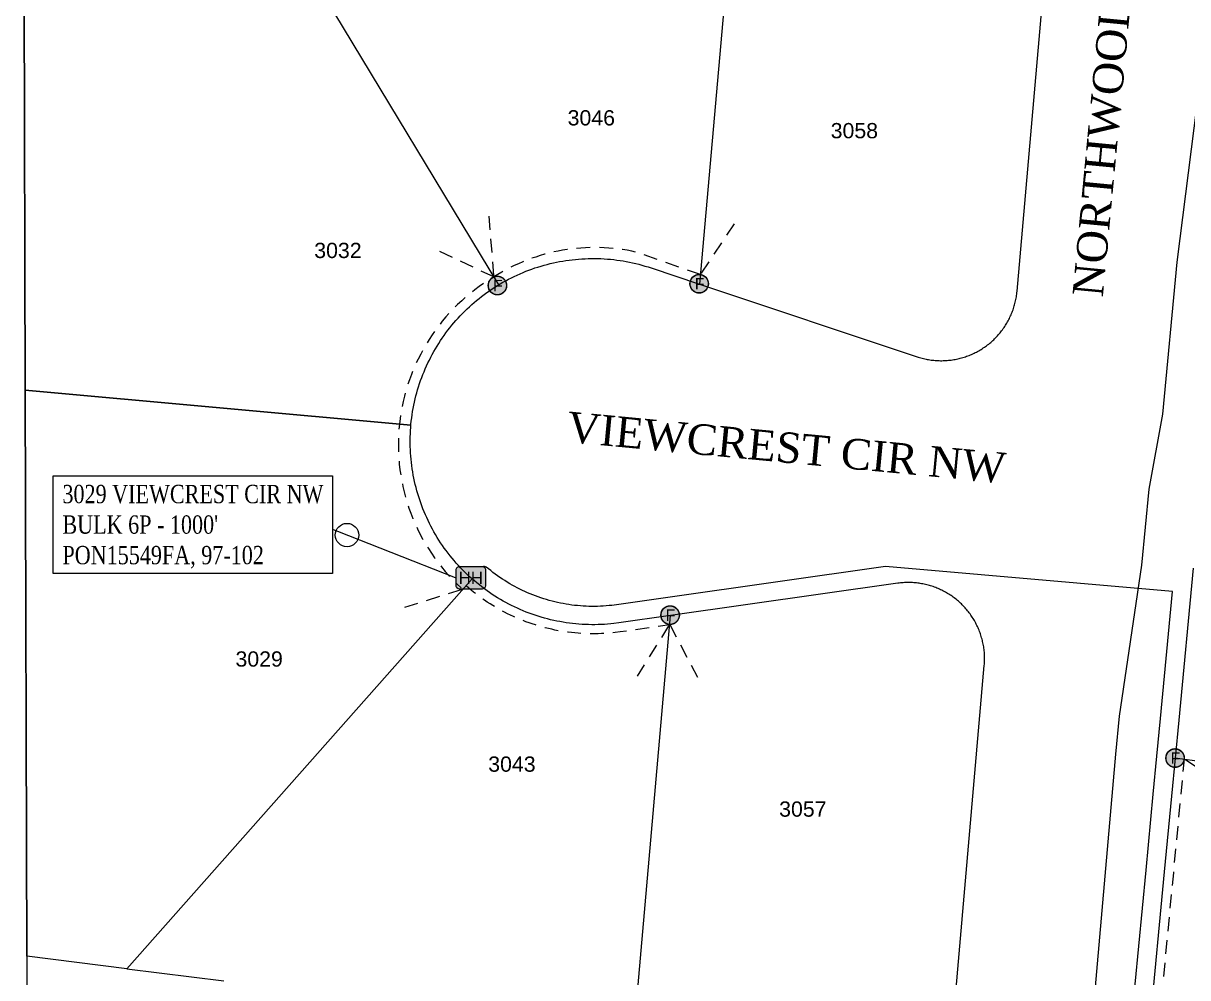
# Model space of a CAD drawing. Header units: feet. Extents: x 865220 to 2774701, y -2240498 to 961524.
# Drawn here: x 2765118.2 to 2765500, y 952857.9 to 953170.6 of the extents above; entities that cross this region are included whole.
import ezdxf
from ezdxf.enums import TextEntityAlignment as Align
from ezdxf.lldxf.tags import DXFTag

# ---------------------------------------------------------------- set-up
doc = ezdxf.new("R2010")
doc.units = ezdxf.units.FT
doc.header["$LTSCALE"] = 0.015
doc.header["$MEASUREMENT"] = 0
doc.linetypes.add('DASHED', pattern=[5, 3, -2])
for name, color, linetype, lineweight in [('144A', 112, '144A', 5), ('DROP BURIED', 7, 'DASHED', 5), ('Parcels', 7, 'Continuous', 0), ('PROP_TEL', 6, 'Continuous', 5), ('RUNNING LINE (UNDERGROUND)', 10, 'Continuous', 40), ('TAIL', 1, 'MST', 5), ('TERMINALS', 7, 'Continuous', 5)]:
    doc.layers.add(name, color=color, linetype=linetype, lineweight=lineweight)
for name, color, linetype in [('Scott County Addresses', 7, 'Continuous'), ('STREET NAME', 7, 'Continuous'), ('TELEPHONE STRUCT-PROP', 6, 'Continuous')]:
    doc.layers.add(name, color=color, linetype=linetype)
doc.styles.add('Dimensions 100', font='arial.ttf')
doc.styles.add('Line', font='txt.shx', dxfattribs={"height": 3})
doc.styles.add('SIMPLEX', font='times.ttf', dxfattribs={"width": 0.8})
doc.styles.get("Standard").update_dxf_attribs({"font": 'times.ttf'})
doc.styles.add('Utilities', font='arial.ttf', dxfattribs={"height": 2.5})
tags = doc.linetypes.add('144A', pattern='A,80,-5,["144A",Line,S=1.5,R=0,X=0,Y=-1.5],-24', length=109).pattern_tags.tags
tags[6] = DXFTag(74, 10)
tags = doc.linetypes.add('MST', pattern='A,5,-5,5,-5,["TAIL",Line,S=1.5,R=0,X=0,Y=-1.5],-20', length=40).pattern_tags.tags
tags[10] = DXFTag(74, 10)

# ---------------------------------------------------------------- blocks, each defined once
blk = doc.blocks.new('ACMAP_ANN_TEMPLATE_Scott County Address')
at = {"layer": 'Scott County Addresses', "style": 'Dimensions 100'}
blk.add_attdef('ScottCountyAddress', (0, 0), '', height=50, dxfattribs=at)
blk = doc.blocks.new('NEW HH')
at = {"ltscale": 40, "true_color": 0xffffff}
h = blk.add_hatch(color=7, dxfattribs=at)
h.dxf.hatch_style = 1
h.paths.add_polyline_path([(-0.0611, -0.0305, 0.414214), (-0.0458, -0.0458), (0.0458, -0.0458, 0.414214), (0.0611, -0.0305), (0.0611, 0.0305, 0.414214), (0.0458, 0.0458), (-0.0458, 0.0458, 0.414214), (-0.0611, 0.0305)])
at = {"layer": 'RUNNING LINE (UNDERGROUND)', "color": 6, "lineweight": 0, "const_width": 0.005, "flags": 128}
blk.add_lwpolyline([(-0.0611, 0.0305), (-0.0611, -0.0305, 0.414214), (-0.0458, -0.0458), (0.0458, -0.0458, 0.414214), (0.0611, -0.0305), (0.0611, 0.0305, 0.414214), (0.0458, 0.0458), (-0.0458, 0.0458, 0.414214)], format="xyb", close=True, dxfattribs=at)
at = {"layer": 'TELEPHONE STRUCT-PROP', "color": 18, "true_color": 0x000000, "style": 'Utilities'}
blk.add_text('HH', height=0.05, dxfattribs=at).set_placement((0, 0), align=Align.MIDDLE_CENTER)
blk = doc.blocks.new('Proposed FlowerPot')
at = {"lineweight": 5, "ltscale": 100, "true_color": 0xffffff}
h = blk.add_hatch(color=7, dxfattribs=at)
h.dxf.hatch_style = 1
h.paths.add_polyline_path([(-0.0604, 0, 0.414214), (0, -0.0604, 0.414214), (0.0604, 0, 0.414214), (0, 0.0604, 0.414214)])
at = {"lineweight": 5, "ltscale": 100}
blk.add_circle((0, 0), 0.0604, dxfattribs=at)
at = {"layer": 'RUNNING LINE (UNDERGROUND)', "color": 6, "lineweight": 5, "const_width": 0.00907, "flags": 128}
blk.add_lwpolyline([(-0.0604, 0, -0.414214), (0, 0.0604, -0.414214), (0.0604, 0, -0.414214), (0, -0.0604, -0.414214), (-0.0604, 0)], format="xyb", dxfattribs=at)
at = {"color": 18, "linetype": 'ByBlock', "lineweight": 5, "ltscale": 100, "true_color": 0x000000, "style": 'Dimensions 100'}
blk.add_text('F', height=0.0744, dxfattribs=at).set_placement((-0.029, -0.0374))
blk = doc.blocks.new('TERMINAL')
at = {"lineweight": 5, "ltscale": 0.5, "flags": 128}
blk.add_lwpolyline([(-0.07, -0.65), (-0.07, 44.75)], dxfattribs=at)
at = {"lineweight": 5, "ltscale": 0.5}
blk.add_circle((-0.07, 37.61), 3.83, dxfattribs=at)

msp = doc.modelspace()

# ---------------------------------------------------------------- linework, layer by layer
at = {"layer": '144A', "lineweight": 5, "ltscale": 100, "flags": 128}
msp.add_lwpolyline([(2765536.93, 953390.72), (2765525.75, 953341.38), (2765517.07, 953291.71), (2765512.34, 953241.94), (2765507.76, 953193.72), (2765503.02, 953143.95), (2765496.48, 953092.29), (2765491.74, 953042.52), (2765487.24, 953017.91), (2765484.87, 952993.03), (2765477.52, 952943.53), (2765476.34, 952931.09), (2765468.31, 952839.91), (2765453.14, 952660.22), (2765466.18, 952633.22)], dxfattribs=at)
at = {"layer": 'DROP BURIED', "lineweight": 5, "ltscale": 100}
for points in [[(2765270.83, 953107.41), (2765272.43, 953087.47), (2765254.37, 953096.05)], [(2765351.29, 953104.91), (2765340.21, 953088.26)], [(2765243.29, 952979.29), (2765262.38, 952985.26)], [(2765319.53, 952956.63), (2765330.17, 952973.57), (2765339.51, 952955.89)], [(2765515.53, 952918.49), (2765498.84, 952929.51)]]:
    msp.add_lwpolyline(points, dxfattribs=at)
at = {"layer": 'DROP BURIED', "lineweight": 5, "ltscale": 100, "flags": 128}
msp.add_lwpolyline([(2765340.21, 953088.26), (2765319.24, 953095.6, 0.200546), (2765272.43, 953087.47, 0.501714), (2765261.71, 952985.62)], format="xyb", dxfattribs=at)
for points in [[(2765330.85, 952973.58), (2765313.87, 952971.17), (2765312.22, 952970.95), (2765311.12, 952970.84), (2765310.03, 952970.74), (2765308.93, 952970.66), (2765307.83, 952970.61), (2765306.73, 952970.57), (2765305.63, 952970.55), (2765304.53, 952970.55), (2765303.44, 952970.56), (2765302.34, 952970.6), (2765301.24, 952970.66), (2765300.14, 952970.73), (2765299.05, 952970.83), (2765297.95, 952970.94), (2765296.86, 952971.08), (2765295.77, 952971.23), (2765294.69, 952971.4), (2765293.6, 952971.59), (2765292.52, 952971.8), (2765291.45, 952972.03), (2765290.38, 952972.27), (2765289.31, 952972.54), (2765288.25, 952972.82), (2765287.19, 952973.12), (2765286.14, 952973.45), (2765285.09, 952973.78), (2765284.05, 952974.14), (2765283.02, 952974.52), (2765281.99, 952974.91), (2765280.97, 952975.32), (2765279.96, 952975.75), (2765278.96, 952976.2), (2765277.96, 952976.66), (2765276.97, 952977.14), (2765275.99, 952977.64), (2765275.02, 952978.15), (2765274.06, 952978.69), (2765273.11, 952979.24), (2765272.16, 952979.8), (2765271.23, 952980.38), (2765270.31, 952980.98), (2765269.4, 952981.6), (2765268.49, 952982.23), (2765267.61, 952982.87), (2765266.73, 952983.53), (2765265.86, 952984.21), (2765265, 952984.9), (2765264.16, 952985.61), (2765263.35, 952986.31)], [(2765498.87, 952929.93), (2765498.84, 952929.57), (2765497.65, 952917.13), (2765495.28, 952892.24), (2765490.55, 952842.47), (2765481.08, 952742.93)]]:
    msp.add_lwpolyline(points, dxfattribs=at)
at = {"layer": 'Parcels', "lineweight": 5}
for p, q in [((2765118.19, 953278.6), (2765118.82, 953050.41)), ((2765118.82, 953050.41), (2765118.19, 953278.6)), ((2765163.86, 953267.07), (2765274, 953084.88)), ((2765351.72, 953219.61), (2765339.94, 953085.13)), ((2765444.05, 953082.87), (2765455.21, 953210.23)), ((2765286.95, 953090.74), (2765287.95, 953091.05)), ((2765287.95, 953091.05), (2765288.96, 953091.34)), ((2765288.96, 953091.34), (2765289.97, 953091.61)), ((2765289.97, 953091.61), (2765290.99, 953091.86)), ((2765290.99, 953091.86), (2765292.01, 953092.1)), ((2765292.01, 953092.1), (2765293.03, 953092.32)), ((2765293.03, 953092.32), (2765294.06, 953092.52)), ((2765294.06, 953092.52), (2765295.09, 953092.7)), ((2765295.09, 953092.7), (2765296.12, 953092.87)), ((2765296.12, 953092.87), (2765297.16, 953093.01)), ((2765297.16, 953093.01), (2765298.2, 953093.14)), ((2765298.2, 953093.14), (2765299.24, 953093.25)), ((2765299.24, 953093.25), (2765300.28, 953093.34)), ((2765300.28, 953093.34), (2765301.33, 953093.42)), ((2765301.33, 953093.42), (2765302.37, 953093.47)), ((2765302.37, 953093.47), (2765303.42, 953093.51)), ((2765303.42, 953093.51), (2765304.47, 953093.53)), ((2765304.47, 953093.53), (2765305.51, 953093.53)), ((2765305.51, 953093.53), (2765306.56, 953093.51)), ((2765306.56, 953093.51), (2765307.61, 953093.48)), ((2765307.61, 953093.48), (2765308.65, 953093.42)), ((2765308.65, 953093.42), (2765309.7, 953093.35)), ((2765309.7, 953093.35), (2765310.74, 953093.26)), ((2765310.74, 953093.26), (2765311.78, 953093.15)), ((2765311.78, 953093.15), (2765312.82, 953093.02)), ((2765312.82, 953093.02), (2765313.86, 953092.88)), ((2765313.86, 953092.88), (2765314.89, 953092.72)), ((2765314.89, 953092.72), (2765315.92, 953092.53)), ((2765315.92, 953092.53), (2765316.95, 953092.34)), ((2765316.95, 953092.34), (2765317.98, 953092.12)), ((2765317.98, 953092.12), (2765319, 953091.88)), ((2765319, 953091.88), (2765320.01, 953091.63)), ((2765320.01, 953091.63), (2765321.02, 953091.36)), ((2765321.02, 953091.36), (2765322.03, 953091.07)), ((2765322.03, 953091.07), (2765323.03, 953090.77)), ((2765277.29, 953086.73), (2765278.23, 953087.21)), ((2765278.23, 953087.21), (2765279.17, 953087.67)), ((2765279.17, 953087.67), (2765280.12, 953088.11)), ((2765280.12, 953088.11), (2765281.07, 953088.54)), ((2765281.07, 953088.54), (2765282.04, 953088.95)), ((2765282.04, 953088.95), (2765283.01, 953089.34)), ((2765283.01, 953089.34), (2765283.98, 953089.72)), ((2765283.98, 953089.72), (2765284.97, 953090.07)), ((2765284.97, 953090.07), (2765285.96, 953090.42)), ((2765285.96, 953090.42), (2765286.95, 953090.74)), ((2765323.03, 953090.77), (2765324.03, 953090.44)), ((2765324.03, 953090.44), (2765339.94, 953085.13)), ((2765271.02, 953082.95), (2765271.89, 953083.54)), ((2765271.89, 953083.54), (2765272.76, 953084.11)), ((2765272.76, 953084.11), (2765273.65, 953084.67)), ((2765273.65, 953084.67), (2765274, 953084.88)), ((2765274, 953084.88), (2765274.55, 953085.21)), ((2765274.55, 953085.21), (2765275.45, 953085.73)), ((2765275.45, 953085.73), (2765276.37, 953086.24)), ((2765276.37, 953086.24), (2765277.29, 953086.73)), ((2765339.94, 953085.13), (2765411.24, 953061.34)), ((2765266.04, 953079.13), (2765266.84, 953079.8)), ((2765266.84, 953079.8), (2765267.65, 953080.46)), ((2765267.65, 953080.46), (2765268.48, 953081.11)), ((2765268.48, 953081.11), (2765269.31, 953081.74)), ((2765269.31, 953081.74), (2765270.16, 953082.35)), ((2765270.16, 953082.35), (2765271.02, 953082.95)), ((2765443.46, 953079.23), (2765443.56, 953079.66)), ((2765443.56, 953079.66), (2765443.65, 953080.09)), ((2765443.65, 953080.09), (2765443.73, 953080.51)), ((2765443.73, 953080.51), (2765443.81, 953080.94)), ((2765443.81, 953080.94), (2765443.88, 953081.37)), ((2765443.88, 953081.37), (2765443.94, 953081.81)), ((2765443.94, 953081.81), (2765443.99, 953082.24)), ((2765443.99, 953082.24), (2765444.05, 953082.87)), ((2765261.49, 953074.8), (2765262.21, 953075.55)), ((2765262.21, 953075.55), (2765262.95, 953076.3)), ((2765262.95, 953076.3), (2765263.71, 953077.02)), ((2765263.71, 953077.02), (2765264.47, 953077.74)), ((2765264.47, 953077.74), (2765265.25, 953078.44)), ((2765265.25, 953078.44), (2765266.04, 953079.13)), ((2765442.25, 953075.5), (2765442.42, 953075.91)), ((2765442.42, 953075.91), (2765442.57, 953076.31)), ((2765442.57, 953076.31), (2765442.72, 953076.72)), ((2765442.72, 953076.72), (2765442.86, 953077.14)), ((2765442.86, 953077.14), (2765443, 953077.55)), ((2765443, 953077.55), (2765443.12, 953077.97)), ((2765443.12, 953077.97), (2765443.24, 953078.39)), ((2765443.24, 953078.39), (2765443.36, 953078.81)), ((2765443.36, 953078.81), (2765443.46, 953079.23)), ((2765258.72, 953071.66), (2765259.39, 953072.47)), ((2765259.39, 953072.47), (2765260.07, 953073.26)), ((2765260.07, 953073.26), (2765260.77, 953074.03)), ((2765260.77, 953074.03), (2765261.49, 953074.8)), ((2765440.24, 953071.64), (2765440.48, 953072.01)), ((2765440.48, 953072.01), (2765440.7, 953072.38)), ((2765440.7, 953072.38), (2765440.92, 953072.76)), ((2765440.92, 953072.76), (2765441.13, 953073.14)), ((2765441.13, 953073.14), (2765441.33, 953073.53)), ((2765441.33, 953073.53), (2765441.53, 953073.91)), ((2765441.53, 953073.91), (2765441.72, 953074.31)), ((2765441.72, 953074.31), (2765441.91, 953074.7)), ((2765441.91, 953074.7), (2765442.08, 953075.1)), ((2765442.08, 953075.1), (2765442.25, 953075.5)), ((2765255.57, 953067.48), (2765256.17, 953068.34)), ((2765256.17, 953068.34), (2765256.78, 953069.19)), ((2765256.78, 953069.19), (2765257.41, 953070.02)), ((2765257.41, 953070.02), (2765258.06, 953070.85)), ((2765258.06, 953070.85), (2765258.72, 953071.66)), ((2765437.3, 953067.86), (2765437.59, 953068.18)), ((2765437.59, 953068.18), (2765437.89, 953068.5)), ((2765437.89, 953068.5), (2765438.17, 953068.83)), ((2765438.17, 953068.83), (2765438.45, 953069.17)), ((2765438.45, 953069.17), (2765438.73, 953069.5)), ((2765438.73, 953069.5), (2765438.99, 953069.85)), ((2765438.99, 953069.85), (2765439.26, 953070.2)), ((2765439.26, 953070.2), (2765439.51, 953070.55)), ((2765439.51, 953070.55), (2765439.76, 953070.91)), ((2765439.76, 953070.91), (2765440.01, 953071.27)), ((2765440.01, 953071.27), (2765440.24, 953071.64)), ((2765253.32, 953063.95), (2765253.86, 953064.84)), ((2765253.86, 953064.84), (2765254.41, 953065.73)), ((2765254.41, 953065.73), (2765254.98, 953066.61)), ((2765254.98, 953066.61), (2765255.57, 953067.48)), ((2765432.6, 953063.98), (2765432.96, 953064.22)), ((2765432.96, 953064.22), (2765433.33, 953064.46)), ((2765433.33, 953064.46), (2765433.68, 953064.71)), ((2765433.68, 953064.71), (2765434.04, 953064.97)), ((2765434.04, 953064.97), (2765434.38, 953065.23)), ((2765434.38, 953065.23), (2765434.73, 953065.5)), ((2765434.73, 953065.5), (2765435.07, 953065.77)), ((2765435.07, 953065.77), (2765435.4, 953066.06)), ((2765435.4, 953066.06), (2765435.73, 953066.34)), ((2765435.73, 953066.34), (2765436.05, 953066.63)), ((2765436.05, 953066.63), (2765436.37, 953066.93)), ((2765436.37, 953066.93), (2765436.69, 953067.23)), ((2765436.69, 953067.23), (2765436.99, 953067.54)), ((2765436.99, 953067.54), (2765437.3, 953067.86)), ((2765250.87, 953059.32), (2765251.33, 953060.27)), ((2765251.33, 953060.27), (2765251.8, 953061.2)), ((2765251.8, 953061.2), (2765252.29, 953062.12)), ((2765252.29, 953062.12), (2765252.8, 953063.04)), ((2765252.8, 953063.04), (2765253.32, 953063.95)), ((2765411.24, 953061.34), (2765411.65, 953061.2)), ((2765411.65, 953061.2), (2765412.07, 953061.08)), ((2765412.07, 953061.08), (2765412.49, 953060.96)), ((2765412.49, 953060.96), (2765412.91, 953060.84)), ((2765412.91, 953060.84), (2765413.33, 953060.74)), ((2765413.33, 953060.74), (2765413.76, 953060.64)), ((2765413.76, 953060.64), (2765414.19, 953060.55)), ((2765414.19, 953060.55), (2765414.61, 953060.47)), ((2765414.61, 953060.47), (2765415.04, 953060.39)), ((2765415.04, 953060.39), (2765415.48, 953060.33)), ((2765415.48, 953060.33), (2765415.91, 953060.26)), ((2765415.91, 953060.26), (2765416.34, 953060.21)), ((2765422, 953060.22), (2765422.43, 953060.27)), ((2765422.43, 953060.27), (2765422.87, 953060.33)), ((2765422.87, 953060.33), (2765423.3, 953060.4)), ((2765423.3, 953060.4), (2765423.73, 953060.48)), ((2765423.73, 953060.48), (2765424.15, 953060.56)), ((2765424.15, 953060.56), (2765424.58, 953060.65)), ((2765424.58, 953060.65), (2765425.01, 953060.75)), ((2765425.01, 953060.75), (2765425.43, 953060.85)), ((2765425.43, 953060.85), (2765425.85, 953060.97)), ((2765425.85, 953060.97), (2765426.27, 953061.09)), ((2765426.27, 953061.09), (2765426.69, 953061.22)), ((2765426.69, 953061.22), (2765427.1, 953061.35)), ((2765427.1, 953061.35), (2765427.51, 953061.49)), ((2765427.51, 953061.49), (2765427.92, 953061.64)), ((2765427.92, 953061.64), (2765428.33, 953061.8)), ((2765428.33, 953061.8), (2765428.74, 953061.96)), ((2765428.74, 953061.96), (2765429.14, 953062.13)), ((2765429.14, 953062.13), (2765429.54, 953062.31)), ((2765429.54, 953062.31), (2765429.93, 953062.5)), ((2765429.93, 953062.5), (2765430.32, 953062.69)), ((2765430.32, 953062.69), (2765430.71, 953062.89)), ((2765430.71, 953062.89), (2765431.1, 953063.09)), ((2765431.1, 953063.09), (2765431.48, 953063.3)), ((2765431.48, 953063.3), (2765431.86, 953063.52)), ((2765431.86, 953063.52), (2765432.23, 953063.75)), ((2765432.23, 953063.75), (2765432.6, 953063.98)), ((2765249.2, 953055.48), (2765249.59, 953056.45)), ((2765249.59, 953056.45), (2765250, 953057.42)), ((2765250, 953057.42), (2765250.43, 953058.37)), ((2765250.43, 953058.37), (2765250.87, 953059.32)), ((2765416.34, 953060.21), (2765416.77, 953060.17)), ((2765416.77, 953060.17), (2765417.21, 953060.13)), ((2765417.21, 953060.13), (2765417.64, 953060.1)), ((2765417.64, 953060.1), (2765418.08, 953060.08)), ((2765418.08, 953060.08), (2765418.52, 953060.06)), ((2765418.52, 953060.06), (2765418.95, 953060.05)), ((2765418.95, 953060.05), (2765419.39, 953060.05)), ((2765419.39, 953060.05), (2765419.82, 953060.06)), ((2765419.82, 953060.06), (2765420.26, 953060.08)), ((2765420.26, 953060.08), (2765420.7, 953060.1)), ((2765420.7, 953060.1), (2765421.13, 953060.13)), ((2765421.13, 953060.13), (2765421.57, 953060.17)), ((2765421.57, 953060.17), (2765422, 953060.22)), ((2765248.13, 953052.53), (2765248.47, 953053.52)), ((2765248.47, 953053.52), (2765248.83, 953054.5)), ((2765248.83, 953054.5), (2765249.2, 953055.48)), ((2765245.29, 953038.95), (2765118.82, 953050.41)), ((2765118.82, 953050.41), (2765119.33, 952864.97)), ((2765118.82, 953050.41), (2765245.29, 953038.95)), ((2765119.33, 952864.97), (2765118.82, 953050.41)), ((2765246.94, 953048.51), (2765247.21, 953049.53)), ((2765247.21, 953049.53), (2765247.5, 953050.53)), ((2765247.5, 953050.53), (2765247.81, 953051.53)), ((2765247.81, 953051.53), (2765248.13, 953052.53)), ((2765246.04, 953044.43), (2765246.24, 953045.45)), ((2765246.24, 953045.45), (2765246.46, 953046.48)), ((2765246.46, 953046.48), (2765246.69, 953047.5)), ((2765246.69, 953047.5), (2765246.94, 953048.51)), ((2765245.42, 953040.28), (2765245.55, 953041.32)), ((2765245.55, 953041.32), (2765245.7, 953042.36)), ((2765245.7, 953042.36), (2765245.86, 953043.39)), ((2765245.86, 953043.39), (2765246.04, 953044.43)), ((2765245.15, 953037.15), (2765245.22, 953038.2)), ((2765245.22, 953038.2), (2765245.29, 953038.95)), ((2765245.29, 953038.95), (2765245.31, 953039.24)), ((2765245.29, 953038.95), (2765245.29, 953038.95)), ((2765245.31, 953039.24), (2765245.42, 953040.28)), ((2765245.04, 953034.02), (2765245.06, 953035.06)), ((2765245.05, 953032.97), (2765245.04, 953034.02)), ((2765245.06, 953035.06), (2765245.1, 953036.11)), ((2765245.1, 953036.11), (2765245.15, 953037.15)), ((2765245.06, 953031.92), (2765245.05, 953032.97)), ((2765245.1, 953030.88), (2765245.06, 953031.92)), ((2765245.16, 953029.83), (2765245.1, 953030.88)), ((2765245.23, 953028.78), (2765245.16, 953029.83)), ((2765245.32, 953027.74), (2765245.23, 953028.78)), ((2765245.43, 953026.7), (2765245.32, 953027.74)), ((2765245.56, 953025.66), (2765245.43, 953026.7)), ((2765245.71, 953024.62), (2765245.56, 953025.66)), ((2765245.87, 953023.59), (2765245.71, 953024.62)), ((2765246.06, 953022.56), (2765245.87, 953023.59)), ((2765246.26, 953021.53), (2765246.06, 953022.56)), ((2765246.48, 953020.51), (2765246.26, 953021.53)), ((2765246.71, 953019.49), (2765246.48, 953020.51)), ((2765246.97, 953018.47), (2765246.71, 953019.49)), ((2765247.24, 953017.46), (2765246.97, 953018.47)), ((2765247.53, 953016.45), (2765247.24, 953017.46)), ((2765247.83, 953015.45), (2765247.53, 953016.45)), ((2765248.16, 953014.46), (2765247.83, 953015.45)), ((2765248.5, 953013.47), (2765248.16, 953014.46)), ((2765248.86, 953012.48), (2765248.5, 953013.47)), ((2765249.23, 953011.51), (2765248.86, 953012.48)), ((2765249.63, 953010.54), (2765249.23, 953011.51)), ((2765250.04, 953009.57), (2765249.63, 953010.54)), ((2765250.46, 953008.62), (2765250.04, 953009.57)), ((2765250.91, 953007.67), (2765250.46, 953008.62)), ((2765251.37, 953006.73), (2765250.91, 953007.67)), ((2765251.84, 953005.79), (2765251.37, 953006.73)), ((2765252.34, 953004.87), (2765251.84, 953005.79)), ((2765252.84, 953003.96), (2765252.34, 953004.87)), ((2765253.37, 953003.05), (2765252.84, 953003.96)), ((2765253.91, 953002.15), (2765253.37, 953003.05)), ((2765254.46, 953001.26), (2765253.91, 953002.15)), ((2765255.03, 953000.39), (2765254.46, 953001.26)), ((2765255.62, 952999.52), (2765255.03, 953000.39)), ((2765256.22, 952998.66), (2765255.62, 952999.52)), ((2765256.84, 952997.81), (2765256.22, 952998.66)), ((2765257.47, 952996.98), (2765256.84, 952997.81)), ((2765258.11, 952996.15), (2765257.47, 952996.98)), ((2765258.77, 952995.34), (2765258.11, 952996.15)), ((2765259.45, 952994.54), (2765258.77, 952995.34)), ((2765260.13, 952993.75), (2765259.45, 952994.54)), ((2765260.84, 952992.97), (2765260.13, 952993.75)), ((2765261.55, 952992.21), (2765260.84, 952992.97)), ((2765262.28, 952991.45), (2765261.55, 952992.21)), ((2765265.32, 952988.57), (2765152.18, 952860.84)), ((2765405.36, 952987.18), (2765404.89, 952987.12)), ((2765405.79, 952987.23), (2765405.36, 952987.18)), ((2765406.23, 952987.27), (2765405.79, 952987.23)), ((2765406.66, 952987.31), (2765406.23, 952987.27)), ((2765407.1, 952987.33), (2765406.66, 952987.31)), ((2765407.53, 952987.35), (2765407.1, 952987.33)), ((2765407.97, 952987.36), (2765407.53, 952987.35)), ((2765408.41, 952987.37), (2765407.97, 952987.36)), ((2765408.84, 952987.36), (2765408.41, 952987.37)), ((2765409.28, 952987.35), (2765408.84, 952987.36)), ((2765409.71, 952987.33), (2765409.28, 952987.35)), ((2765410.15, 952987.31), (2765409.71, 952987.33)), ((2765410.58, 952987.27), (2765410.15, 952987.31)), ((2765411.02, 952987.23), (2765410.58, 952987.27)), ((2765411.45, 952987.18), (2765411.02, 952987.23)), ((2765411.89, 952987.12), (2765411.45, 952987.18)), ((2765412.32, 952987.06), (2765411.89, 952987.12)), ((2765412.75, 952986.99), (2765412.32, 952987.06)), ((2765413.18, 952986.91), (2765412.75, 952986.99)), ((2765413.6, 952986.82), (2765413.18, 952986.91)), ((2765414.03, 952986.73), (2765413.6, 952986.82)), ((2765414.45, 952986.63), (2765414.03, 952986.73)), ((2765414.88, 952986.52), (2765414.45, 952986.63)), ((2765415.3, 952986.4), (2765414.88, 952986.52)), ((2765415.71, 952986.27), (2765415.3, 952986.4)), ((2765416.13, 952986.14), (2765415.71, 952986.27)), ((2765416.54, 952986.01), (2765416.13, 952986.14)), ((2765416.96, 952985.86), (2765416.54, 952986.01)), ((2765417.36, 952985.71), (2765416.96, 952985.86)), ((2765417.77, 952985.55), (2765417.36, 952985.71)), ((2765418.17, 952985.38), (2765417.77, 952985.55)), ((2765418.57, 952985.21), (2765418.17, 952985.38)), ((2765418.97, 952985.02), (2765418.57, 952985.21)), ((2765419.36, 952984.84), (2765418.97, 952985.02)), ((2765419.75, 952984.64), (2765419.36, 952984.84)), ((2765420.14, 952984.44), (2765419.75, 952984.64)), ((2765420.53, 952984.23), (2765420.14, 952984.44)), ((2765420.9, 952984.02), (2765420.53, 952984.23)), ((2765421.28, 952983.8), (2765420.9, 952984.02)), ((2765421.65, 952983.57), (2765421.28, 952983.8)), ((2765422.02, 952983.33), (2765421.65, 952983.57)), ((2765422.38, 952983.09), (2765422.02, 952983.33)), ((2765422.74, 952982.85), (2765422.38, 952983.09)), ((2765423.1, 952982.59), (2765422.74, 952982.85)), ((2765423.45, 952982.33), (2765423.1, 952982.59)), ((2765423.8, 952982.07), (2765423.45, 952982.33)), ((2765424.14, 952981.8), (2765423.8, 952982.07)), ((2765424.47, 952981.52), (2765424.14, 952981.8)), ((2765424.81, 952981.23), (2765424.47, 952981.52)), ((2765425.13, 952980.95), (2765424.81, 952981.23)), ((2765425.45, 952980.65), (2765425.13, 952980.95)), ((2765425.77, 952980.35), (2765425.45, 952980.65)), ((2765426.08, 952980.05), (2765425.77, 952980.35)), ((2765318.45, 952839.9), (2765330.43, 952976.55)), ((2765426.39, 952979.73), (2765426.08, 952980.05)), ((2765426.69, 952979.42), (2765426.39, 952979.73)), ((2765426.98, 952979.1), (2765426.69, 952979.42)), ((2765427.27, 952978.77), (2765426.98, 952979.1)), ((2765427.55, 952978.44), (2765427.27, 952978.77)), ((2765427.83, 952978.1), (2765427.55, 952978.44)), ((2765428.1, 952977.76), (2765427.83, 952978.1)), ((2765428.37, 952977.41), (2765428.1, 952977.76)), ((2765428.63, 952977.06), (2765428.37, 952977.41)), ((2765428.88, 952976.71), (2765428.63, 952977.06)), ((2765429.13, 952976.35), (2765428.88, 952976.71)), ((2765429.37, 952975.98), (2765429.13, 952976.35)), ((2765429.6, 952975.61), (2765429.37, 952975.98)), ((2765429.83, 952975.24), (2765429.6, 952975.61)), ((2765430.05, 952974.87), (2765429.83, 952975.24)), ((2765430.27, 952974.49), (2765430.05, 952974.87)), ((2765430.48, 952974.1), (2765430.27, 952974.49)), ((2765430.68, 952973.72), (2765430.48, 952974.1)), ((2765430.87, 952973.33), (2765430.68, 952973.72)), ((2765431.06, 952972.93), (2765430.87, 952973.33)), ((2765431.24, 952972.54), (2765431.06, 952972.93)), ((2765431.41, 952972.14), (2765431.24, 952972.54)), ((2765431.58, 952971.73), (2765431.41, 952972.14)), ((2765431.74, 952971.33), (2765431.58, 952971.73)), ((2765431.89, 952970.92), (2765431.74, 952971.33)), ((2765432.04, 952970.51), (2765431.89, 952970.92)), ((2765432.18, 952970.09), (2765432.04, 952970.51)), ((2765432.31, 952969.68), (2765432.18, 952970.09)), ((2765432.43, 952969.26), (2765432.31, 952969.68)), ((2765432.55, 952968.84), (2765432.43, 952969.26)), ((2765432.66, 952968.42), (2765432.55, 952968.84)), ((2765432.76, 952967.99), (2765432.66, 952968.42)), ((2765432.86, 952967.57), (2765432.76, 952967.99)), ((2765432.94, 952967.14), (2765432.86, 952967.57)), ((2765433.02, 952966.71), (2765432.94, 952967.14)), ((2765433.09, 952966.28), (2765433.02, 952966.71)), ((2765433.16, 952965.85), (2765433.09, 952966.28)), ((2765433.21, 952965.41), (2765433.16, 952965.85)), ((2765433.26, 952964.98), (2765433.21, 952965.41)), ((2765433.31, 952964.55), (2765433.26, 952964.98)), ((2765433.34, 952964.11), (2765433.31, 952964.55)), ((2765433.37, 952963.68), (2765433.34, 952964.11)), ((2765433.34, 952960.62), (2765433.37, 952961.06)), ((2765433.39, 952963.24), (2765433.37, 952963.68)), ((2765433.37, 952961.06), (2765433.39, 952961.5)), ((2765433.4, 952962.8), (2765433.39, 952963.24)), ((2765433.39, 952961.5), (2765433.4, 952961.93)), ((2765433.4, 952962.37), (2765433.4, 952962.8)), ((2765433.4, 952961.93), (2765433.4, 952962.37)), ((2765421.63, 952826.9), (2765433.3, 952960.19)), ((2765433.3, 952960.19), (2765433.34, 952960.62)), ((2765783.39, 952889.21), (2765495.85, 952929.85)), ((2765152.18, 952860.84), (2765119.33, 952864.97)), ((2765119.33, 952864.97), (2765119.49, 952814.54)), ((2765152.18, 952860.84), (2765152.18, 952860.84)), ((2765152.18, 952860.84), (2765183.9, 952856.84))]:
    msp.add_line(p, q, dxfattribs=at)
for points in [[(2765501.77, 952992.07), (2765497.03, 952942.3), (2765495.85, 952929.85), (2765494.67, 952917.41), (2765492.3, 952892.53), (2765487.56, 952842.76), (2765478.09, 952743.22), (2765467.75, 952634.52), (2765476.03, 952623.66), (2765548.13, 952529.06), (2765568.29, 952502.61), (2765622.43, 952431.59), (2765634.44, 952415.82)], [(2765265.32, 952988.57), (2765264.54, 952989.27), (2765263.77, 952989.99), (2765263.02, 952990.72), (2765262.28, 952991.45)], [(2765404.89, 952987.12), (2765330.43, 952976.55), (2765330.43, 952976.55), (2765313.47, 952974.14), (2765311.87, 952973.93), (2765310.83, 952973.82), (2765309.79, 952973.73), (2765308.74, 952973.66), (2765307.7, 952973.6), (2765306.65, 952973.57), (2765305.61, 952973.55), (2765304.56, 952973.55), (2765303.51, 952973.56), (2765302.47, 952973.6), (2765301.42, 952973.65), (2765300.37, 952973.73), (2765299.33, 952973.82), (2765298.29, 952973.92), (2765297.25, 952974.05), (2765296.21, 952974.2), (2765295.18, 952974.36), (2765294.15, 952974.54), (2765293.12, 952974.74), (2765292.1, 952974.96), (2765291.08, 952975.19), (2765290.06, 952975.44), (2765289.05, 952975.71), (2765288.04, 952976), (2765287.04, 952976.31), (2765286.04, 952976.63), (2765285.05, 952976.97), (2765284.07, 952977.33), (2765283.09, 952977.7), (2765282.12, 952978.09), (2765281.16, 952978.5), (2765280.2, 952978.93), (2765279.25, 952979.37), (2765278.31, 952979.83), (2765277.38, 952980.3), (2765276.45, 952980.79), (2765275.53, 952981.3), (2765274.63, 952981.82), (2765273.73, 952982.36), (2765272.84, 952982.91), (2765271.96, 952983.48), (2765271.09, 952984.07), (2765270.24, 952984.67), (2765269.39, 952985.28), (2765268.55, 952985.91), (2765267.73, 952986.56), (2765266.91, 952987.22), (2765266.11, 952987.89), (2765265.32, 952988.57)]]:
    msp.add_lwpolyline(points, dxfattribs=at)
at = {"layer": 'TAIL', "lineweight": 5, "ltscale": 100, "flags": 128}
msp.add_lwpolyline([(2765461.55, 952632.75), (2765473.85, 952762.02), (2765481.59, 952843.33), (2765486.33, 952893.09), (2765488.69, 952917.98), (2765489.88, 952930.42), (2765491.06, 952942.86), (2765495.01, 952984.41), (2765400.86, 952992.61), (2765329.58, 952982.49), (2765312.67, 952980.09), (2765311.17, 952979.89), (2765310.25, 952979.8), (2765309.31, 952979.71), (2765308.37, 952979.65), (2765307.43, 952979.6), (2765306.49, 952979.56), (2765305.55, 952979.55), (2765304.61, 952979.55), (2765303.66, 952979.56), (2765302.72, 952979.59), (2765301.78, 952979.64), (2765300.84, 952979.71), (2765299.9, 952979.79), (2765298.97, 952979.89), (2765298.03, 952980), (2765297.1, 952980.13), (2765296.17, 952980.28), (2765295.24, 952980.44), (2765294.31, 952980.62), (2765293.39, 952980.82), (2765292.47, 952981.03), (2765291.56, 952981.25), (2765290.65, 952981.5), (2765289.74, 952981.76), (2765288.84, 952982.03), (2765287.94, 952982.32), (2765287.05, 952982.63), (2765286.17, 952982.95), (2765285.29, 952983.29), (2765284.41, 952983.64), (2765283.54, 952984.01), (2765282.68, 952984.39), (2765281.83, 952984.79), (2765280.98, 952985.2), (2765280.14, 952985.63), (2765279.31, 952986.07), (2765278.49, 952986.52), (2765277.67, 952986.99), (2765276.86, 952987.48), (2765276.06, 952987.98), (2765275.27, 952988.49), (2765274.49, 952989.02), (2765273.72, 952989.56), (2765272.95, 952990.11), (2765272.2, 952990.68), (2765271.46, 952991.26), (2765270.72, 952991.85), (2765270, 952992.45), (2765269.25, 952992.67)], dxfattribs=at)

# ---------------------------------------------------------------- block references
at = {"layer": 'PROP_TEL', "lineweight": 5}
for name, p, xscale, yscale, zscale in [('Proposed FlowerPot', (2765273.65, 953084.67), 50, 50, 50), ('Proposed FlowerPot', (2765339.8, 953085.26), 50, 50, 50), ('NEW HH', (2765264.93, 952988.92), 80, 80, 80), ('Proposed FlowerPot', (2765330.28, 952976.68), 50, 50, 50), ('Proposed FlowerPot', (2765495.85, 952929.85), 50, 50, 50)]:
    msp.add_blockref(name, p, dxfattribs=dict(at, xscale=xscale, yscale=yscale, zscale=zscale))
at = {"layer": 'Scott County Addresses', "lineweight": 5, "xscale": 0.1, "yscale": 0.1, "zscale": 0.1}
for p, values in [((2765296.67, 953137.13), {'ScottCountyAddress': '3046'}), ((2765382.92, 953132.92), {'ScottCountyAddress': '3058'}), ((2765213.59, 953093.68), {'ScottCountyAddress': '3032'}), ((2765187.76, 952959.81), {'ScottCountyAddress': '3029'}), ((2765270.64, 952925.37), {'ScottCountyAddress': '3043'}), ((2765366.03, 952910.64), {'ScottCountyAddress': '3057'})]:
    msp.add_blockref('ACMAP_ANN_TEMPLATE_Scott County Address', p, dxfattribs=at).add_auto_attribs(values)
at = {"layer": 'TERMINALS', "lineweight": 5, "ltscale": 0.5, "rotation": 68.49355662712851}
msp.add_blockref('TERMINAL', (2765259.35, 952989.2), dxfattribs=at)

# ---------------------------------------------------------------- texts
at = {"layer": 'STREET NAME', "lineweight": 5, "ltscale": 40, "char_height": 10, "attachment_point": 1}
for s, insert, rotation in [('NORTHWOOD RD NW', (2765462.19, 953081.6), 84.5909), ('VIEWCREST CIR NW', (2765297.02, 953043.41), 354.5909)]:
    msp.add_mtext(s, dxfattribs=dict(at, insert=insert, rotation=rotation))

# ---------------------------------------------------------------- next in the draw order: texts
at = {"layer": 'TERMINALS', "lineweight": 5, "ltscale": 0.5, "insert": (2765131.02, 953019.36), "char_height": 6, "attachment_point": 1, "style": 'SIMPLEX', "bg_fill": 19, "box_fill_scale": 1.5, "bg_fill_color": 256, "bg_fill_transparency": 0}
msp.add_mtext("3029 VIEWCREST CIR NW\\PBULK 6P - 1000'\\PPON15549FA, 97-102", dxfattribs=at)

doc.saveas('drawing.dxf')
